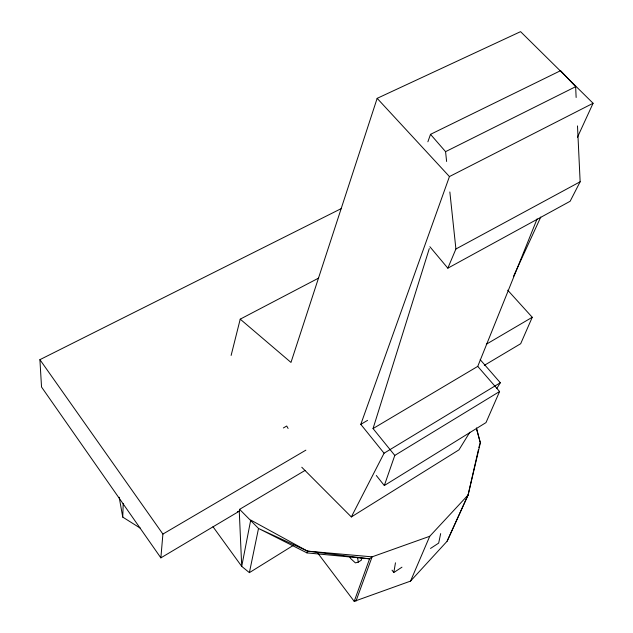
<?xml version="1.0" encoding="UTF-8"?>
<svg xmlns="http://www.w3.org/2000/svg" width="633" height="633" viewBox="0 0 633 633"><rect width="100%" height="100%" fill="white"/><g stroke="black" fill="none" stroke-linecap="round" stroke-linejoin="round"><path stroke-width="0.95" d="M140.455 528.262L122.755 517.114L123.206 503.52M305.035 470.438L239.598 509.343L239.266 511.203L160.869 557.863L162.903 534.07L39.911 359.663L341.266 208.589M401.963 567.176L393.805 572.525L395.467 562.808M212.981 526.719L241.719 566.369L249.394 572.643L258.517 528.46L239.598 509.343M440.663 533.603L438.669 543.106L430.511 548.455M410.54 581.102L429.752 536.278L468.08 495.022L447.12 541.215L410.54 581.102L354.203 601.35L317.908 553.282M478.437 449.565L468.001 495.433L480.36 442.878L476.42 427.908M478.872 447.65L479.308 445.743M231.124 355.43L240.224 319.151L318.589 278.109M429.752 536.278L372.093 556.85L369.585 558.836L306.973 552.894L307.464 551.114L250.723 520.049L241.719 566.369L239.266 511.203L237.359 511.709M376.311 475.502L384.318 485.543L394.786 455.42L373.043 428.573L429.285 248.611M577.431 137.306L593.089 103.266L520.571 31.65L377.157 98.344L290.982 362.432L240.224 319.151M427.884 141.792L430.511 134.346L560.616 70.659L575.634 86.697L576.141 97.482M301.775 467.233L351.331 516.947L384.073 453.212L360.794 424.355L449.438 176.567L593.089 103.266M354.203 601.35L369.585 558.836L307.464 551.114L258.517 528.46L306.973 552.894M355.968 601.128L372.093 556.85L307.464 551.114M373.043 428.573L477.749 366.38L537.108 218.883M429.87 246.72L447.832 268.178L455.91 248.991L449.849 191.965M477.749 366.38L499.587 391.518L486.002 422.591L384.318 485.543M507.706 290.183L532.25 317.275L520.69 343.711L484.308 365.36M479.521 444.785L480.36 442.878L476.451 428.636M447.12 541.215L468.08 495.022M513.585 276.17L540.772 217.04M577.494 125.904L580.144 181.774L570.135 201.27L447.832 268.178M469.844 432.22L458.996 449.834L351.331 516.947M496.699 388.607L500.315 382.736L480.17 359.631M349.693 556.811L350.658 558.528L355.39 562.879L358.238 562.167L361.49 560.078L361.253 558.274M249.394 572.643L293.522 545.266M394.786 455.42L499.587 391.518M384.073 453.212L500.315 382.736M360.794 424.355L367.575 420.359M162.903 534.07L305.874 450.15M486.294 344.249L532.25 317.275M283.362 427.955L286.725 426.025L288.094 428.462M455.91 248.991L580.144 181.774M446.613 161.486L445.577 151.659L575.634 86.697M377.157 98.344L449.438 176.567M430.511 134.346L445.577 151.659M392.017 570.167L393.805 572.525M160.869 557.863L41.533 387.024L39.911 359.663M119.186 497.253L122.755 517.114M357.629 557.649L358.238 562.167"/></g></svg>
